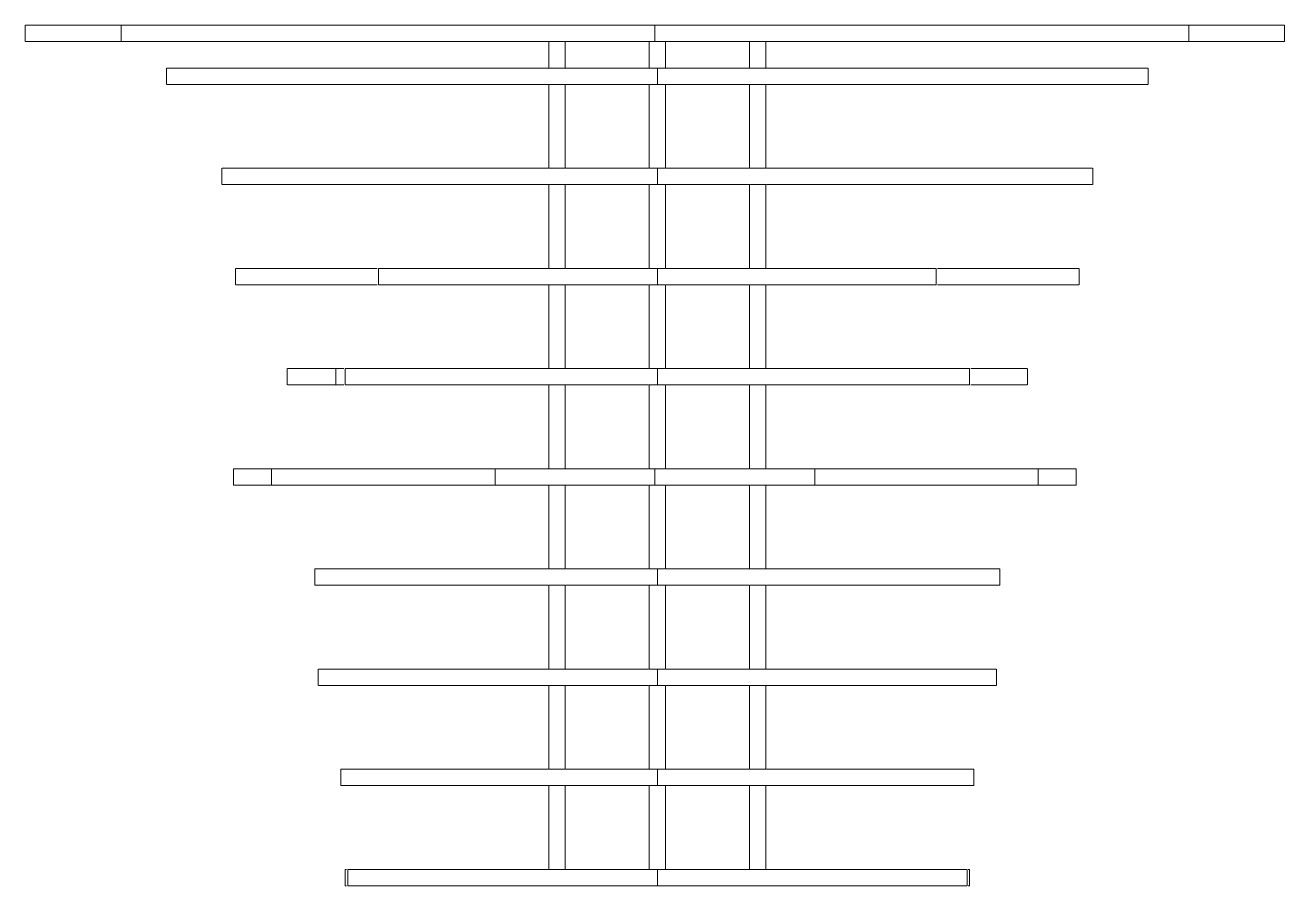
# Model space of a CAD drawing. Header units: millimetres. Extents: x -790 to 3917, y -2121 to 391.
# Drawn here: x -126.9 to 180.9, y -1872.7 to -1662.3 of the extents above; entities that cross this region are included whole.
import ezdxf

# ---------------------------------------------------------------- set-up
doc = ezdxf.new("R2010")
doc.units = ezdxf.units.MM

msp = doc.modelspace()

# ---------------------------------------------------------------- linework, layer by layer
at = {"color": 7, "linetype": 'Continuous', "lineweight": 15}
for p, q in [((-103.52, -1666.26), (-103.52, -1662.26)), ((26.96, -1666.26), (26.96, -1662.26)), ((157.44, -1666.26), (157.44, -1662.26)), ((25.56, -1672.73), (25.59, -1672.73)), ((27.56, -1672.73), (27.56, -1676.73)), ((29.53, -1672.73), (29.56, -1672.73)), ((1.06, -1697.23), (5.06, -1697.23)), ((25.56, -1697.23), (29.56, -1697.23)), ((27.56, -1697.23), (27.56, -1701.23)), ((50.06, -1697.23), (54.06, -1697.23)), ((5.06, -1701.23), (1.06, -1701.23)), ((25.66, -1701.23), (25.56, -1701.23)), ((29.56, -1701.23), (29.46, -1701.23)), ((54.06, -1701.23), (50.06, -1701.23)), ((1.06, -1721.73), (5.06, -1721.73)), ((25.56, -1721.73), (29.56, -1721.73)), ((27.56, -1721.73), (27.56, -1725.73)), ((50.06, -1721.73), (54.06, -1721.73)), ((5.06, -1725.73), (1.06, -1725.73)), ((29.56, -1725.73), (25.56, -1725.73)), ((54.06, -1725.73), (50.06, -1725.73)), ((1.06, -1746.23), (5.06, -1746.23)), ((25.56, -1746.23), (29.56, -1746.23)), ((27.56, -1746.23), (27.56, -1750.23)), ((50.06, -1746.23), (54.06, -1746.23)), ((5.06, -1750.23), (1.06, -1750.23)), ((29.56, -1750.23), (25.56, -1750.23)), ((54.06, -1750.23), (50.06, -1750.23)), ((-66.72, -1770.73), (-66.72, -1774.73)), ((-12.11, -1770.73), (-12.11, -1774.73)), ((1.06, -1770.73), (5.06, -1770.73)), ((25.56, -1770.73), (29.56, -1770.73)), ((26.96, -1770.73), (26.96, -1774.73)), ((50.06, -1770.73), (54.06, -1770.73)), ((66.02, -1770.73), (66.02, -1774.73)), ((120.63, -1770.73), (120.63, -1774.73)), ((2.87, -1774.73), (1.06, -1774.73)), ((29.56, -1774.73), (25.56, -1774.73)), ((54.06, -1774.73), (50.06, -1774.73)), ((1.06, -1795.23), (5.06, -1795.23)), ((25.56, -1795.23), (29.56, -1795.23)), ((27.56, -1795.23), (27.56, -1799.23)), ((50.06, -1795.23), (54.06, -1795.23)), ((5.06, -1799.23), (1.06, -1799.23)), ((54.06, -1799.23), (50.06, -1799.23)), ((1.06, -1819.73), (5.06, -1819.73)), ((25.56, -1819.73), (29.56, -1819.73)), ((27.56, -1819.73), (27.56, -1823.73)), ((50.06, -1819.73), (54.06, -1819.73)), ((29.56, -1823.73), (25.56, -1823.73)), ((1.06, -1844.23), (5.06, -1844.23)), ((25.56, -1844.23), (29.56, -1844.23)), ((27.56, -1844.23), (27.56, -1848.23)), ((50.06, -1844.23), (54.06, -1844.23)), ((5.06, -1848.23), (1.06, -1848.23)), ((54.06, -1848.23), (50.06, -1848.23)), ((27.56, -1868.73), (27.56, -1872.73)), ((50.06, -1868.73), (54.06, -1868.73))]:
    msp.add_line(p, q, dxfattribs=at)
for points, degree in [([(-126.94, -1662.26), (-126.94, -1666.26)], 1), ([(-103.52, -1662.26), (-14.75, -1662.26), (-18.66, -1662.26), (26.96, -1662.26)], 3), ([(26.96, -1662.26), (72.58, -1662.26), (68.66, -1662.26), (157.44, -1662.26)], 3), ([(180.86, -1666.26), (180.86, -1662.26)], 1), ([(-103.52, -1666.26), (-14.75, -1666.26), (-18.66, -1666.26), (26.96, -1666.26)], 3), ([(1.06, -1666.26), (1.06, -1672.73)], 1), ([(5.06, -1666.26), (5.06, -1672.73)], 1), ([(25.56, -1666.26), (25.56, -1672.73)], 1), ([(26.96, -1666.26), (72.58, -1666.26), (68.66, -1666.26), (157.44, -1666.26)], 3), ([(29.56, -1666.26), (29.56, -1672.73)], 1), ([(50.06, -1666.26), (50.06, -1672.73)], 1), ([(54.06, -1666.26), (54.06, -1672.73)], 1), ([(-92.4, -1672.73), (-92.4, -1676.73)], 1), ([(147.51, -1676.73), (147.51, -1672.73)], 1), ([(1.06, -1676.73), (1.06, -1683.77), (1.06, -1690.67), (1.06, -1697.23)], 3), ([(5.06, -1676.73), (5.06, -1683.77), (5.06, -1690.67), (5.06, -1697.23)], 3), ([(25.56, -1676.73), (25.56, -1683.38), (25.56, -1690.27), (25.56, -1697.23)], 3), ([(29.56, -1676.73), (29.56, -1683.38), (29.56, -1690.27), (29.56, -1697.23)], 3), ([(50.06, -1676.73), (50.06, -1683.77), (50.06, -1690.67), (50.06, -1697.23)], 3), ([(54.06, -1676.73), (54.06, -1683.77), (54.06, -1690.67), (54.06, -1697.23)], 3), ([(-78.9, -1697.23), (-78.9, -1701.23)], 1), ([(134.01, -1701.23), (134.01, -1697.23)], 1), ([(25.56, -1701.23), (25.56, -1708.08), (25.56, -1714.97), (25.56, -1721.73)], 3), ([(29.56, -1701.23), (29.56, -1708.08), (29.56, -1714.97), (29.56, -1721.73)], 3), ([(-75.57, -1721.73), (-75.57, -1725.73)], 1), ([(-40.6, -1721.73), (-40.6, -1725.73)], 1), ([(95.71, -1725.73), (95.71, -1721.73)], 1), ([(130.69, -1725.73), (130.69, -1721.73)], 1), ([(25.56, -1725.73), (25.56, -1732.8), (25.56, -1739.69), (25.56, -1746.23)], 3), ([(29.56, -1725.73), (29.56, -1732.8), (29.56, -1739.69), (29.56, -1746.23)], 3), ([(-62.88, -1746.23), (-62.88, -1750.23)], 1), ([(-51, -1746.23), (-51, -1750.23)], 1), ([(-48.75, -1746.23), (-48.75, -1750.23)], 1), ([(103.86, -1750.23), (103.86, -1746.23)], 1), ([(118, -1750.23), (118, -1746.23)], 1), ([(-76.01, -1770.73), (-76.01, -1774.73)], 1), ([(-66.72, -1770.73), (-19.46, -1770.73), (-67.1, -1770.73), (-12.11, -1770.73)], 3), ([(66.02, -1770.73), (121.01, -1770.73), (73.38, -1770.73), (120.63, -1770.73)], 3), ([(129.93, -1774.73), (129.93, -1770.73)], 1), ([(-66.72, -1774.73), (-19.46, -1774.73), (-67.1, -1774.73), (-12.11, -1774.73)], 3), ([(66.02, -1774.73), (121.01, -1774.73), (73.38, -1774.73), (120.63, -1774.73)], 3), ([(-56.18, -1795.23), (-56.18, -1799.23)], 1), ([(111.29, -1799.23), (111.29, -1795.23)], 1), ([(-55.31, -1819.73), (-55.31, -1823.73)], 1), ([(110.43, -1823.73), (110.43, -1819.73)], 1), ([(-49.8, -1844.23), (-49.8, -1848.23)], 1), ([(104.91, -1848.23), (104.91, -1844.23)], 1), ([(25.56, -1848.23), (25.56, -1854.46), (25.56, -1861.07), (25.56, -1868.73)], 3), ([(29.56, -1848.23), (29.56, -1854.46), (29.56, -1861.07), (29.56, -1868.73)], 3), ([(-48.71, -1868.73), (-48.71, -1872.73)], 1), ([(-48.12, -1868.73), (-48.12, -1872.73)], 1), ([(103.24, -1872.73), (103.24, -1868.73)], 1), ([(103.83, -1872.73), (103.83, -1868.73)], 1)]:
    msp.add_open_spline(points, degree=degree, dxfattribs=at)
for points, knots in [([(-126.83, -1662.26), (-126.84, -1662.26), (-126.87, -1662.26), (-125.91, -1662.26), (-124.25, -1662.26), (-121.98, -1662.26), (-119.34, -1662.26), (-116.48, -1662.26), (-113.77, -1662.26), (-111.35, -1662.26), (-109.24, -1662.26), (-107.35, -1662.26), (-105.74, -1662.26), (-104.5, -1662.26), (-103.68, -1662.26), (-103.58, -1662.26), (-103.52, -1662.26)], [0, 0, 0, 0, 0.035556, 0.097653, 0.161173, 0.227097, 0.296278, 0.369493, 0.447497, 0.512653, 0.581645, 0.654899, 0.732867, 0.81603, 0.904896, 1, 1, 1, 1]), ([(157.44, -1662.26), (157.48, -1662.26), (157.57, -1662.26), (158.25, -1662.26), (159.29, -1662.26), (160.65, -1662.26), (162.26, -1662.26), (164.08, -1662.26), (166.27, -1662.26), (168.83, -1662.26), (171.7, -1662.26), (174.43, -1662.26), (176.89, -1662.26), (178.94, -1662.26), (180.3, -1662.26), (180.96, -1662.26), (180.81, -1662.26), (180.79, -1662.26)], [0, 0, 0, 0, 0.086541, 0.167909, 0.244503, 0.316709, 0.384891, 0.449397, 0.510555, 0.589743, 0.663938, 0.73386, 0.800224, 0.865055, 0.927865, 0.989705, 1, 1, 1, 1]), ([(-126.83, -1666.26), (-126.84, -1666.26), (-126.87, -1666.26), (-125.91, -1666.26), (-124.25, -1666.26), (-121.98, -1666.26), (-119.34, -1666.26), (-116.48, -1666.26), (-113.77, -1666.26), (-111.35, -1666.26), (-109.24, -1666.26), (-107.35, -1666.26), (-105.74, -1666.26), (-104.5, -1666.26), (-103.68, -1666.26), (-103.58, -1666.26), (-103.52, -1666.26)], [0, 0, 0, 0, 0.035556, 0.097653, 0.161173, 0.227097, 0.296278, 0.369493, 0.447497, 0.512653, 0.581645, 0.654899, 0.732867, 0.81603, 0.904896, 1, 1, 1, 1]), ([(157.44, -1666.26), (157.48, -1666.26), (157.57, -1666.26), (158.25, -1666.26), (159.29, -1666.26), (160.65, -1666.26), (162.26, -1666.26), (164.08, -1666.26), (166.27, -1666.26), (168.83, -1666.26), (171.7, -1666.26), (174.43, -1666.26), (176.89, -1666.26), (178.94, -1666.26), (180.3, -1666.26), (180.96, -1666.26), (180.81, -1666.26), (180.79, -1666.26)], [0, 0, 0, 0, 0.086541, 0.167909, 0.244503, 0.316709, 0.384891, 0.449397, 0.510555, 0.589743, 0.663938, 0.73386, 0.800224, 0.865055, 0.927865, 0.989705, 1, 1, 1, 1]), ([(-92.28, -1672.73), (-92.3, -1672.73), (-92.38, -1672.73), (-91.48, -1672.73), (-89.74, -1672.73), (-87.27, -1672.73), (-84.27, -1672.73), (-79.96, -1672.73), (-74.19, -1672.73), (-67.14, -1672.73), (-60.11, -1672.73), (-53.77, -1672.73), (-47.96, -1672.73), (-42.49, -1672.73), (-36.8, -1672.73), (-30.72, -1672.73), (-24.07, -1672.73), (-16.82, -1672.73), (-9, -1672.73), (-0.67, -1672.73), (8.29, -1672.73), (17.74, -1672.73), (24.27, -1672.73), (27.56, -1672.73)], [0, 0, 0, 0, 0.0163416, 0.0509696, 0.0850817, 0.119635, 0.1547424, 0.1903434, 0.2545217, 0.3186783, 0.3823223, 0.4451217, 0.4968626, 0.5481246, 0.5990257, 0.6496949, 0.7002754, 0.751131, 0.7995784, 0.8485982, 0.8983783, 0.9489048, 1, 1, 1, 1]), ([(27.56, -1672.73), (31.04, -1672.73), (37.96, -1672.73), (47.94, -1672.73), (57.35, -1672.73), (66.05, -1672.73), (73.99, -1672.73), (81.57, -1672.73), (88.75, -1672.73), (95.63, -1672.73), (102.12, -1672.73), (108.22, -1672.73), (114.19, -1672.73), (120.1, -1672.73), (126.11, -1672.73), (132, -1672.73), (137.54, -1672.73), (141.82, -1672.73), (144.79, -1672.73), (146.58, -1672.73), (147.5, -1672.73), (147.42, -1672.73), (147.39, -1672.73)], [0, 0, 0, 0, 0.054173, 0.107695, 0.160359, 0.212207, 0.263445, 0.314179, 0.373798, 0.433655, 0.493944, 0.554874, 0.608105, 0.661959, 0.716285, 0.770797, 0.825126, 0.878551, 0.913834, 0.94865, 0.983353, 1, 1, 1, 1]), ([(-92.28, -1676.73), (-92.3, -1676.73), (-92.38, -1676.73), (-91.48, -1676.73), (-89.74, -1676.73), (-87.27, -1676.73), (-84.27, -1676.73), (-79.96, -1676.73), (-74.19, -1676.73), (-67.14, -1676.73), (-60.11, -1676.73), (-53.77, -1676.73), (-47.96, -1676.73), (-42.49, -1676.73), (-36.8, -1676.73), (-30.72, -1676.73), (-24.07, -1676.73), (-16.82, -1676.73), (-9, -1676.73), (-0.67, -1676.73), (8.29, -1676.73), (17.74, -1676.73), (24.27, -1676.73), (27.56, -1676.73)], [0, 0, 0, 0, 0.0163416, 0.0509696, 0.0850817, 0.119635, 0.1547424, 0.1903434, 0.2545217, 0.3186783, 0.3823223, 0.4451217, 0.4968626, 0.5481246, 0.5990257, 0.6496949, 0.7002754, 0.751131, 0.7995784, 0.8485982, 0.8983783, 0.9489048, 1, 1, 1, 1]), ([(27.56, -1676.73), (31.04, -1676.73), (37.96, -1676.73), (47.94, -1676.73), (57.35, -1676.73), (66.05, -1676.73), (73.99, -1676.73), (81.57, -1676.73), (88.75, -1676.73), (95.63, -1676.73), (102.12, -1676.73), (108.22, -1676.73), (114.19, -1676.73), (120.1, -1676.73), (126.11, -1676.73), (132, -1676.73), (137.54, -1676.73), (141.82, -1676.73), (144.79, -1676.73), (146.58, -1676.73), (147.5, -1676.73), (147.42, -1676.73), (147.39, -1676.73)], [0, 0, 0, 0, 0.054173, 0.107695, 0.160359, 0.212207, 0.263445, 0.314179, 0.373798, 0.433655, 0.493944, 0.554874, 0.608105, 0.661959, 0.716285, 0.770797, 0.825126, 0.878551, 0.913834, 0.94865, 0.983353, 1, 1, 1, 1]), ([(-78.8, -1697.23), (-78.81, -1697.23), (-78.83, -1697.23), (-77.92, -1697.23), (-76.15, -1697.23), (-73.34, -1697.23), (-69.41, -1697.23), (-64.53, -1697.23), (-59.41, -1697.23), (-54.28, -1697.23), (-49.03, -1697.23), (-44.23, -1697.23), (-39.92, -1697.23), (-36.05, -1697.23), (-31.76, -1697.23), (-26.78, -1697.23), (-21.13, -1697.23), (-15.02, -1697.23), (-9.11, -1697.23), (-3.78, -1697.23), (-0.62, -1697.23), (0.88, -1697.23)], [0, 0, 0, 0, 0.028575, 0.07244, 0.116669, 0.163361, 0.224583, 0.292826, 0.367847, 0.448053, 0.530098, 0.610517, 0.66035, 0.707726, 0.752618, 0.795622, 0.83847, 0.882856, 0.929774, 0.96665, 1, 1, 1, 1]), ([(5.23, -1697.23), (5.74, -1697.23), (8.01, -1697.23), (12, -1697.23), (17.19, -1697.23), (21.56, -1697.23), (24.39, -1697.23), (25.38, -1697.23)], [0, 0, 0, 0, 0.078083, 0.345042, 0.608525, 0.862717, 1, 1, 1, 1]), ([(29.73, -1697.23), (30.73, -1697.23), (33.56, -1697.23), (37.92, -1697.23), (43.12, -1697.23), (47.11, -1697.23), (49.37, -1697.23), (49.88, -1697.23)], [0, 0, 0, 0, 0.1372825, 0.391475, 0.6549579, 0.9219169, 1, 1, 1, 1]), ([(54.23, -1697.23), (55.73, -1697.23), (58.9, -1697.23), (64.22, -1697.23), (70.13, -1697.23), (76.25, -1697.23), (81.9, -1697.23), (86.88, -1697.23), (91.16, -1697.23), (95.03, -1697.23), (99.49, -1697.23), (104.52, -1697.23), (110.11, -1697.23), (115.55, -1697.23), (120.68, -1697.23), (125.08, -1697.23), (128.49, -1697.23), (131.14, -1697.23), (132.97, -1697.23), (133.93, -1697.23), (133.92, -1697.23), (133.91, -1697.23)], [0, 0, 0, 0, 0.03335, 0.070226, 0.117143, 0.161529, 0.204377, 0.247381, 0.292273, 0.339648, 0.389482, 0.475555, 0.563215, 0.648225, 0.726723, 0.782901, 0.83411, 0.880982, 0.925289, 0.970022, 1, 1, 1, 1]), ([(-78.8, -1701.23), (-78.81, -1701.23), (-78.83, -1701.23), (-77.92, -1701.23), (-76.15, -1701.23), (-73.34, -1701.23), (-69.41, -1701.23), (-64.53, -1701.23), (-59.41, -1701.23), (-54.28, -1701.23), (-49.03, -1701.23), (-44.23, -1701.23), (-39.92, -1701.23), (-36.05, -1701.23), (-31.76, -1701.23), (-26.78, -1701.23), (-21.13, -1701.23), (-15.02, -1701.23), (-9.11, -1701.23), (-3.57, -1701.23), (1.56, -1701.23), (6.77, -1701.23), (12, -1701.23), (17.19, -1701.23), (22.25, -1701.23), (25.83, -1701.23), (27.56, -1701.23)], [0, 0, 0, 0, 0.023959, 0.06074, 0.097825, 0.136975, 0.188309, 0.24553, 0.308433, 0.375685, 0.444479, 0.511908, 0.553693, 0.593417, 0.631058, 0.667116, 0.703044, 0.74026, 0.7796, 0.81052, 0.842494, 0.875032, 0.90764, 0.939824, 0.970872, 1, 1, 1, 1]), ([(1.06, -1701.23), (1.06, -1706.04), (1.06, -1713.16), (1.06, -1719.5), (1.06, -1721.73)], [0.07671218, 0.07671218, 0.07671218, 0.07671218, 0.10533173, 0.12115895, 0.12115895, 0.12115895, 0.12115895]), ([(5.06, -1701.23), (5.06, -1706.04), (5.06, -1713.16), (5.06, -1719.5), (5.06, -1721.73)], [0.07671218, 0.07671218, 0.07671218, 0.07671218, 0.10533173, 0.12115895, 0.12115895, 0.12115895, 0.12115895]), ([(27.56, -1701.23), (29.29, -1701.23), (32.86, -1701.23), (37.93, -1701.23), (43.11, -1701.23), (47.11, -1701.23), (49.37, -1701.23), (49.88, -1701.23)], [0, 0, 0, 0, 0.216556, 0.447391, 0.686663, 0.929092, 1, 1, 1, 1]), ([(50.06, -1701.23), (50.06, -1706.04), (50.06, -1713.16), (50.06, -1719.5), (50.06, -1721.73)], [0.07671218, 0.07671218, 0.07671218, 0.07671218, 0.10533173, 0.12115895, 0.12115895, 0.12115895, 0.12115895]), ([(54.06, -1701.23), (54.06, -1706.04), (54.06, -1713.16), (54.06, -1719.5), (54.06, -1721.73)], [0.07671218, 0.07671218, 0.07671218, 0.07671218, 0.10533173, 0.12115895, 0.12115895, 0.12115895, 0.12115895]), ([(54.23, -1701.23), (55.73, -1701.23), (58.9, -1701.23), (64.22, -1701.23), (70.13, -1701.23), (76.25, -1701.23), (81.9, -1701.23), (86.88, -1701.23), (91.16, -1701.23), (95.03, -1701.23), (99.49, -1701.23), (104.52, -1701.23), (110.11, -1701.23), (115.55, -1701.23), (120.68, -1701.23), (125.08, -1701.23), (128.49, -1701.23), (131.14, -1701.23), (132.97, -1701.23), (133.93, -1701.23), (133.92, -1701.23), (133.91, -1701.23)], [0, 0, 0, 0, 0.03335, 0.070226, 0.117143, 0.161529, 0.204377, 0.247381, 0.292273, 0.339648, 0.389482, 0.475555, 0.563215, 0.648225, 0.726723, 0.782901, 0.83411, 0.880982, 0.925289, 0.970022, 1, 1, 1, 1]), ([(-75.48, -1721.73), (-75.48, -1721.73), (-75.48, -1721.73), (-74.57, -1721.73), (-72.69, -1721.73), (-70.18, -1721.73), (-67.95, -1721.73), (-66.74, -1721.73), (-65.79, -1721.73), (-64.54, -1721.73), (-62.76, -1721.73), (-60.72, -1721.73), (-57.91, -1721.73), (-54.2, -1721.73), (-49.71, -1721.73), (-45.2, -1721.73), (-42.23, -1721.73), (-40.95, -1721.73)], [0, 0, 0, 0, 0.070756, 0.150903, 0.230924, 0.311904, 0.393994, 0.477692, 0.561941, 0.644624, 0.691901, 0.739077, 0.787481, 0.839193, 0.895571, 0.954972, 1, 1, 1, 1]), ([(-40.59, -1721.73), (-40.59, -1721.73), (-40.68, -1721.73), (-40.25, -1721.73), (-38.81, -1721.73), (-36.67, -1721.73), (-34.36, -1721.73), (-31.7, -1721.73), (-28.6, -1721.73), (-25.12, -1721.73), (-21.15, -1721.73), (-16.72, -1721.73), (-11.83, -1721.73), (-7, -1721.73), (-2.69, -1721.73), (-0.25, -1721.73), (0.88, -1721.73)], [0, 0, 0, 0, 0.0019234, 0.0398543, 0.0926789, 0.1544708, 0.2070078, 0.2599275, 0.3370868, 0.4120146, 0.4857855, 0.5944482, 0.6998178, 0.8027605, 0.9087301, 1, 1, 1, 1]), ([(5.23, -1721.73), (5.77, -1721.73), (7.88, -1721.73), (11.19, -1721.73), (15.04, -1721.73), (18.47, -1721.73), (21.53, -1721.73), (23.76, -1721.73), (25.14, -1721.73), (25.38, -1721.73)], [0, 0, 0, 0, 0.07535, 0.299302, 0.519727, 0.684042, 0.835554, 0.970574, 1, 1, 1, 1]), ([(29.73, -1721.73), (30, -1721.73), (31.41, -1721.73), (33.7, -1721.73), (36.82, -1721.73), (40, -1721.73), (43.67, -1721.73), (46.88, -1721.73), (49.21, -1721.73), (49.88, -1721.73)], [0, 0, 0, 0, 0.03163, 0.169656, 0.324672, 0.492722, 0.668967, 0.903735, 1, 1, 1, 1]), ([(54.23, -1721.73), (55.36, -1721.73), (57.8, -1721.73), (62.11, -1721.73), (66.94, -1721.73), (71.84, -1721.73), (76.26, -1721.73), (80.23, -1721.73), (83.71, -1721.73), (87.04, -1721.73), (90.08, -1721.73), (92.5, -1721.73), (94.33, -1721.73), (95.41, -1721.73), (95.8, -1721.73), (95.71, -1721.73), (95.7, -1721.73)], [0, 0, 0, 0, 0.091472, 0.197403, 0.300308, 0.405639, 0.514262, 0.588006, 0.662907, 0.740038, 0.807406, 0.872832, 0.919353, 0.96016, 0.998077, 1, 1, 1, 1]), ([(96.06, -1721.73), (97.35, -1721.73), (100.32, -1721.73), (104.82, -1721.73), (109.31, -1721.73), (113.03, -1721.73), (115.83, -1721.73), (117.87, -1721.73), (119.66, -1721.73), (120.91, -1721.73), (121.86, -1721.73), (123.06, -1721.73), (125.3, -1721.73), (127.8, -1721.73), (129.68, -1721.73), (130.6, -1721.73), (130.58, -1721.73), (130.58, -1721.73)], [0, 0, 0, 0, 0.045026, 0.104426, 0.160802, 0.212512, 0.260914, 0.308089, 0.355364, 0.438045, 0.522291, 0.605986, 0.688074, 0.769051, 0.849069, 0.929214, 1, 1, 1, 1]), ([(-75.48, -1725.73), (-75.48, -1725.73), (-75.48, -1725.73), (-74.57, -1725.73), (-72.69, -1725.73), (-70.18, -1725.73), (-67.95, -1725.73), (-66.74, -1725.73), (-65.79, -1725.73), (-64.54, -1725.73), (-62.76, -1725.73), (-60.72, -1725.73), (-57.91, -1725.73), (-54.2, -1725.73), (-49.71, -1725.73), (-45.2, -1725.73), (-42.23, -1725.73), (-40.95, -1725.73)], [0, 0, 0, 0, 0.070756, 0.150903, 0.230924, 0.311904, 0.393994, 0.477692, 0.561941, 0.644624, 0.691901, 0.739077, 0.787481, 0.839193, 0.895571, 0.954972, 1, 1, 1, 1]), ([(-40.59, -1725.73), (-40.59, -1725.73), (-40.68, -1725.73), (-40.25, -1725.73), (-38.81, -1725.73), (-36.67, -1725.73), (-34.36, -1725.73), (-31.7, -1725.73), (-28.6, -1725.73), (-25.12, -1725.73), (-21.15, -1725.73), (-16.72, -1725.73), (-11.83, -1725.73), (-6.99, -1725.73), (-2.23, -1725.73), (2.39, -1725.73), (6.91, -1725.73), (11.2, -1725.73), (15.04, -1725.73), (18.47, -1725.73), (21.53, -1725.73), (23.76, -1725.73), (25.14, -1725.73), (25.38, -1725.73)], [0, 0, 0, 0, 0.001108, 0.022963, 0.053398, 0.089, 0.11927, 0.149761, 0.194217, 0.237387, 0.279892, 0.342499, 0.403209, 0.462521, 0.523576, 0.596443, 0.673565, 0.752628, 0.830446, 0.888455, 0.941945, 0.989612, 1, 1, 1, 1]), ([(1.06, -1725.73), (1.06, -1728.74), (1.06, -1735.05), (1.06, -1742.2), (1.06, -1746.23)], [0.13066989, 0.13066989, 0.13066989, 0.13066989, 0.15220673, 0.17533896, 0.17533896, 0.17533896, 0.17533896]), ([(5.06, -1725.73), (5.06, -1728.74), (5.06, -1735.05), (5.06, -1742.2), (5.06, -1746.23)], [0.13066989, 0.13066989, 0.13066989, 0.13066989, 0.15220673, 0.17533896, 0.17533896, 0.17533896, 0.17533896]), ([(29.73, -1725.73), (30, -1725.73), (31.41, -1725.73), (33.7, -1725.73), (36.82, -1725.73), (40, -1725.73), (43.67, -1725.73), (46.88, -1725.73), (49.21, -1725.73), (49.88, -1725.73)], [0, 0, 0, 0, 0.03163, 0.169656, 0.324672, 0.492722, 0.668967, 0.903735, 1, 1, 1, 1]), ([(50.06, -1725.73), (50.06, -1728.74), (50.06, -1735.05), (50.06, -1742.2), (50.06, -1746.23)], [0.13066989, 0.13066989, 0.13066989, 0.13066989, 0.15220673, 0.17533896, 0.17533896, 0.17533896, 0.17533896]), ([(54.06, -1725.73), (54.06, -1728.74), (54.06, -1735.05), (54.06, -1742.2), (54.06, -1746.23)], [0.13066989, 0.13066989, 0.13066989, 0.13066989, 0.15220673, 0.17533896, 0.17533896, 0.17533896, 0.17533896]), ([(54.23, -1725.73), (55.36, -1725.73), (57.8, -1725.73), (62.11, -1725.73), (66.94, -1725.73), (71.84, -1725.73), (76.26, -1725.73), (80.23, -1725.73), (83.71, -1725.73), (87.04, -1725.73), (90.08, -1725.73), (92.5, -1725.73), (94.33, -1725.73), (95.41, -1725.73), (95.8, -1725.73), (95.71, -1725.73), (95.7, -1725.73)], [0, 0, 0, 0, 0.091472, 0.197403, 0.300308, 0.405639, 0.514262, 0.588006, 0.662907, 0.740038, 0.807406, 0.872832, 0.919353, 0.96016, 0.998077, 1, 1, 1, 1]), ([(96.06, -1725.73), (97.35, -1725.73), (100.32, -1725.73), (104.82, -1725.73), (109.31, -1725.73), (113.03, -1725.73), (115.83, -1725.73), (117.87, -1725.73), (119.66, -1725.73), (120.91, -1725.73), (121.86, -1725.73), (123.06, -1725.73), (125.3, -1725.73), (127.8, -1725.73), (129.68, -1725.73), (130.6, -1725.73), (130.58, -1725.73), (130.58, -1725.73)], [0, 0, 0, 0, 0.045026, 0.104426, 0.160802, 0.212512, 0.260914, 0.308089, 0.355364, 0.438045, 0.522291, 0.605986, 0.688074, 0.769051, 0.849069, 0.929214, 1, 1, 1, 1]), ([(-62.81, -1746.23), (-62.83, -1746.23), (-62.97, -1746.23), (-62.23, -1746.23), (-60.71, -1746.23), (-58.63, -1746.23), (-56.4, -1746.23), (-54.31, -1746.23), (-52.54, -1746.23), (-51.32, -1746.23), (-50.82, -1746.23), (-50.88, -1746.23), (-50.89, -1746.23)], [0, 0, 0, 0, 0.0230188, 0.1418099, 0.2617941, 0.3830755, 0.5045871, 0.6250363, 0.744063, 0.8612963, 0.9784212, 1, 1, 1, 1]), ([(-50.92, -1746.23), (-50.91, -1746.23), (-50.9, -1746.23), (-50.21, -1746.23), (-49.22, -1746.23), (-49.1, -1746.23)], [0, 0, 0, 0, 0.362767, 0.924169, 1, 1, 1, 1]), ([(-48.74, -1746.23), (-48.74, -1746.23), (-48.89, -1746.23), (-48.33, -1746.23), (-46.89, -1746.23), (-44.37, -1746.23), (-41.24, -1746.23), (-37.72, -1746.23), (-34.06, -1746.23), (-30.45, -1746.23), (-27.06, -1746.23), (-23.86, -1746.23), (-20.79, -1746.23), (-17.79, -1746.23), (-14.82, -1746.23), (-11.81, -1746.23), (-8.56, -1746.23), (-5.14, -1746.23), (-1.68, -1746.23), (1.78, -1746.23), (5.89, -1746.23), (10.51, -1746.23), (15.28, -1746.23), (19.69, -1746.23), (22.86, -1746.23), (24.82, -1746.23), (25.38, -1746.23)], [0, 0, 0, 0, 0.000911, 0.037254, 0.075457, 0.117002, 0.161027, 0.205331, 0.247584, 0.286745, 0.324642, 0.362479, 0.400307, 0.43754, 0.47347, 0.507813, 0.541392, 0.580883, 0.624349, 0.671612, 0.721373, 0.800989, 0.877619, 0.930946, 0.980097, 1, 1, 1, 1]), ([(29.73, -1746.23), (30.3, -1746.23), (32.25, -1746.23), (35.43, -1746.23), (39.54, -1746.23), (43.79, -1746.23), (48.26, -1746.23), (52.48, -1746.23), (56.45, -1746.23), (60.07, -1746.23), (63.61, -1746.23), (66.93, -1746.23), (69.94, -1746.23), (72.91, -1746.23), (75.9, -1746.23), (78.97, -1746.23), (82.17, -1746.23), (85.57, -1746.23), (89.18, -1746.23), (92.84, -1746.23), (96.36, -1746.23), (99.48, -1746.23), (102, -1746.23), (103.44, -1746.23), (104.01, -1746.23), (103.86, -1746.23), (103.85, -1746.23)], [0, 0, 0, 0, 0.019904, 0.069056, 0.122383, 0.187083, 0.254516, 0.321401, 0.371304, 0.417143, 0.458597, 0.492177, 0.526521, 0.562452, 0.599686, 0.637515, 0.675352, 0.713249, 0.752412, 0.794665, 0.83897, 0.882995, 0.924542, 0.962745, 0.999089, 1, 1, 1, 1]), ([(104.21, -1746.23), (104.23, -1746.23), (105.01, -1746.23), (105.78, -1746.23), (106.23, -1746.23), (105.97, -1746.23), (105.95, -1746.23), (106.58, -1746.23), (107.85, -1746.23), (109.9, -1746.23), (112.62, -1746.23), (115.36, -1746.23), (117.24, -1746.23), (118.07, -1746.23), (117.94, -1746.23), (117.92, -1746.23)], [0, 0, 0, 0, 0.001553, 0.079559, 0.155759, 0.23106, 0.305396, 0.37913, 0.453035, 0.562326, 0.673203, 0.784607, 0.894785, 0.980375, 1, 1, 1, 1]), ([(-62.81, -1750.23), (-62.83, -1750.23), (-62.97, -1750.23), (-62.23, -1750.23), (-60.71, -1750.23), (-58.63, -1750.23), (-56.4, -1750.23), (-54.31, -1750.23), (-52.54, -1750.23), (-51.32, -1750.23), (-50.82, -1750.23), (-50.88, -1750.23), (-50.89, -1750.23)], [0, 0, 0, 0, 0.0230188, 0.1418099, 0.2617941, 0.3830755, 0.5045871, 0.6250363, 0.744063, 0.8612963, 0.9784212, 1, 1, 1, 1]), ([(-50.92, -1750.23), (-50.91, -1750.23), (-50.9, -1750.23), (-50.21, -1750.23), (-49.22, -1750.23), (-49.1, -1750.23)], [0, 0, 0, 0, 0.362767, 0.924169, 1, 1, 1, 1]), ([(-48.74, -1750.23), (-48.74, -1750.23), (-48.89, -1750.23), (-48.33, -1750.23), (-46.89, -1750.23), (-44.37, -1750.23), (-41.24, -1750.23), (-37.72, -1750.23), (-34.06, -1750.23), (-30.45, -1750.23), (-27.06, -1750.23), (-23.86, -1750.23), (-20.79, -1750.23), (-17.79, -1750.23), (-14.82, -1750.23), (-11.81, -1750.23), (-8.56, -1750.23), (-5.14, -1750.23), (-1.68, -1750.23), (1.78, -1750.23), (5.89, -1750.23), (10.51, -1750.23), (15.28, -1750.23), (19.69, -1750.23), (22.86, -1750.23), (24.82, -1750.23), (25.38, -1750.23)], [0, 0, 0, 0, 0.000911, 0.037254, 0.075457, 0.117002, 0.161027, 0.205331, 0.247584, 0.286745, 0.324642, 0.362479, 0.400307, 0.43754, 0.47347, 0.507813, 0.541392, 0.580883, 0.624349, 0.671612, 0.721373, 0.800989, 0.877619, 0.930946, 0.980097, 1, 1, 1, 1]), ([(1.06, -1750.23), (1.06, -1750.35), (1.06, -1756.8), (1.06, -1764.08), (1.06, -1770.73)], [0.18280188, 0.18280188, 0.18280188, 0.18280188, 0.18345673, 0.21791452, 0.21791452, 0.21791452, 0.21791452]), ([(5.06, -1750.23), (5.06, -1750.35), (5.06, -1756.8), (5.06, -1764.08), (5.06, -1770.73)], [0.18280188, 0.18280188, 0.18280188, 0.18280188, 0.18345673, 0.21791452, 0.21791452, 0.21791452, 0.21791452]), ([(25.56, -1750.23), (25.56, -1754.11), (25.56, -1761.3), (25.56, -1767.78), (25.56, -1770.73)], [0.13511204, 0.13511204, 0.13511204, 0.13511204, 0.15515712, 0.17364362, 0.17364362, 0.17364362, 0.17364362]), ([(29.56, -1750.23), (29.56, -1754.11), (29.56, -1761.3), (29.56, -1767.78), (29.56, -1770.73)], [0.13511204, 0.13511204, 0.13511204, 0.13511204, 0.15515712, 0.17364362, 0.17364362, 0.17364362, 0.17364362]), ([(29.73, -1750.23), (30.3, -1750.23), (32.25, -1750.23), (35.43, -1750.23), (39.54, -1750.23), (43.79, -1750.23), (48.26, -1750.23), (52.48, -1750.23), (56.45, -1750.23), (60.07, -1750.23), (63.61, -1750.23), (66.93, -1750.23), (69.94, -1750.23), (72.91, -1750.23), (75.9, -1750.23), (78.97, -1750.23), (82.17, -1750.23), (85.57, -1750.23), (89.18, -1750.23), (92.84, -1750.23), (96.36, -1750.23), (99.48, -1750.23), (102, -1750.23), (103.44, -1750.23), (104.01, -1750.23), (103.86, -1750.23), (103.85, -1750.23)], [0, 0, 0, 0, 0.019904, 0.069056, 0.122383, 0.187083, 0.254516, 0.321401, 0.371304, 0.417143, 0.458597, 0.492177, 0.526521, 0.562452, 0.599686, 0.637515, 0.675352, 0.713249, 0.752412, 0.794665, 0.83897, 0.882995, 0.924542, 0.962745, 0.999089, 1, 1, 1, 1]), ([(50.06, -1750.23), (50.06, -1750.35), (50.06, -1756.8), (50.06, -1764.08), (50.06, -1770.73)], [0.18280188, 0.18280188, 0.18280188, 0.18280188, 0.18345673, 0.21791452, 0.21791452, 0.21791452, 0.21791452]), ([(54.06, -1750.23), (54.06, -1750.35), (54.06, -1756.8), (54.06, -1764.08), (54.06, -1770.73)], [0.18280188, 0.18280188, 0.18280188, 0.18280188, 0.18345673, 0.21791452, 0.21791452, 0.21791452, 0.21791452]), ([(104.21, -1750.23), (104.23, -1750.23), (105.01, -1750.23), (105.78, -1750.23), (106.23, -1750.23), (105.97, -1750.23), (105.95, -1750.23), (106.58, -1750.23), (107.85, -1750.23), (109.9, -1750.23), (112.62, -1750.23), (115.36, -1750.23), (117.24, -1750.23), (118.07, -1750.23), (117.94, -1750.23), (117.92, -1750.23)], [0, 0, 0, 0, 0.001553, 0.079559, 0.155759, 0.23106, 0.305396, 0.37913, 0.453035, 0.562326, 0.673203, 0.784607, 0.894785, 0.980375, 1, 1, 1, 1]), ([(-75.98, -1770.73), (-75.99, -1770.73), (-76.03, -1770.73), (-75.74, -1770.73), (-74.93, -1770.73), (-73.46, -1770.73), (-71.87, -1770.73), (-70.38, -1770.73), (-69.08, -1770.73), (-67.94, -1770.73), (-67.09, -1770.73), (-66.83, -1770.73), (-66.72, -1770.73)], [0, 0, 0, 0, 0.028997, 0.115858, 0.241605, 0.360973, 0.480385, 0.575285, 0.675959, 0.785095, 0.905701, 1, 1, 1, 1]), ([(-12.11, -1770.73), (-10.26, -1770.73), (-6.52, -1770.73), (-1.26, -1770.73), (3.9, -1770.73), (8.71, -1770.73), (13.29, -1770.73), (17.64, -1770.73), (21.7, -1770.73), (24.32, -1770.73), (25.38, -1770.73)], [0, 0, 0, 0, 0.1405105, 0.2838998, 0.4303478, 0.5778519, 0.693072, 0.8072964, 0.9215455, 1, 1, 1, 1]), ([(29.73, -1770.73), (30.43, -1770.73), (32.7, -1770.73), (36.44, -1770.73), (40.86, -1770.73), (45.12, -1770.73), (48.09, -1770.73), (49.68, -1770.73), (49.88, -1770.73)], [0, 0, 0, 0, 0.095192, 0.312232, 0.529349, 0.748409, 0.968676, 1, 1, 1, 1]), ([(54.23, -1770.73), (54.4, -1770.73), (56.35, -1770.73), (60.17, -1770.73), (64.09, -1770.73), (66.02, -1770.73)], [0, 0, 0, 0, 0.046286, 0.528323, 1, 1, 1, 1]), ([(120.63, -1770.73), (120.75, -1770.73), (121.01, -1770.73), (121.84, -1770.73), (123.08, -1770.73), (124.67, -1770.73), (126.46, -1770.73), (127.92, -1770.73), (128.94, -1770.73), (129.57, -1770.73), (129.91, -1770.73), (129.89, -1770.73), (129.88, -1770.73)], [0, 0, 0, 0, 0.093498, 0.213899, 0.322858, 0.453178, 0.574908, 0.693534, 0.77413, 0.857983, 0.947406, 1, 1, 1, 1]), ([(-75.98, -1774.73), (-75.99, -1774.73), (-76.03, -1774.73), (-75.74, -1774.73), (-74.93, -1774.73), (-73.46, -1774.73), (-71.87, -1774.73), (-70.38, -1774.73), (-69.08, -1774.73), (-67.94, -1774.73), (-67.09, -1774.73), (-66.83, -1774.73), (-66.72, -1774.73)], [0, 0, 0, 0, 0.028997, 0.115858, 0.241605, 0.360973, 0.480385, 0.575285, 0.675959, 0.785095, 0.905701, 1, 1, 1, 1]), ([(-12.11, -1774.73), (-10.26, -1774.73), (-6.52, -1774.73), (-1.26, -1774.73), (3.9, -1774.73), (8.71, -1774.73), (13.29, -1774.73), (17.64, -1774.73), (21.7, -1774.73), (24.32, -1774.73), (25.38, -1774.73)], [0, 0, 0, 0, 0.1405105, 0.2838998, 0.4303478, 0.5778519, 0.693072, 0.8072964, 0.9215455, 1, 1, 1, 1]), ([(1.06, -1774.73), (1.06, -1775.73), (1.06, -1782.4), (1.06, -1789.75), (1.06, -1794.15), (1.06, -1795.23)], [0.22494946, 0.22494946, 0.22494946, 0.22494946, 0.23033173, 0.26158173, 0.27305015, 0.27305015, 0.27305015, 0.27305015]), ([(5.06, -1774.73), (5.06, -1775.73), (5.06, -1782.4), (5.06, -1789.75), (5.06, -1794.15), (5.06, -1795.23)], [0.22494946, 0.22494946, 0.22494946, 0.22494946, 0.23033173, 0.26158173, 0.27305015, 0.27305015, 0.27305015, 0.27305015]), ([(25.56, -1774.73), (25.56, -1780.54), (25.56, -1787.67), (25.56, -1793.63), (25.56, -1795.23)], [0.18220758, 0.18220758, 0.18220758, 0.18220758, 0.2205278, 0.23524429, 0.23524429, 0.23524429, 0.23524429]), ([(29.56, -1774.73), (29.56, -1780.54), (29.56, -1787.67), (29.56, -1793.63), (29.56, -1795.23)], [0.18220758, 0.18220758, 0.18220758, 0.18220758, 0.2205278, 0.23524429, 0.23524429, 0.23524429, 0.23524429]), ([(29.73, -1774.73), (30.43, -1774.73), (32.7, -1774.73), (36.44, -1774.73), (40.86, -1774.73), (45.12, -1774.73), (49.71, -1774.73), (54.68, -1774.73), (60.17, -1774.73), (64.08, -1774.73), (66.02, -1774.73)], [0, 0, 0, 0, 0.05256, 0.1724, 0.292282, 0.413237, 0.534859, 0.693216, 0.848275, 1, 1, 1, 1]), ([(50.06, -1774.73), (50.06, -1775.73), (50.06, -1782.4), (50.06, -1789.75), (50.06, -1794.15), (50.06, -1795.23)], [0.22494946, 0.22494946, 0.22494946, 0.22494946, 0.23033173, 0.26158173, 0.27305015, 0.27305015, 0.27305015, 0.27305015]), ([(54.06, -1774.73), (54.06, -1775.73), (54.06, -1782.4), (54.06, -1789.75), (54.06, -1794.15), (54.06, -1795.23)], [0.22494946, 0.22494946, 0.22494946, 0.22494946, 0.23033173, 0.26158173, 0.27305015, 0.27305015, 0.27305015, 0.27305015]), ([(120.63, -1774.73), (120.75, -1774.73), (121.01, -1774.73), (121.84, -1774.73), (123.08, -1774.73), (124.67, -1774.73), (126.46, -1774.73), (127.92, -1774.73), (128.94, -1774.73), (129.57, -1774.73), (129.91, -1774.73), (129.89, -1774.73), (129.88, -1774.73)], [0, 0, 0, 0, 0.093498, 0.213899, 0.322858, 0.453178, 0.574908, 0.693534, 0.77413, 0.857983, 0.947406, 1, 1, 1, 1]), ([(-56.16, -1795.23), (-56.17, -1795.23), (-56.3, -1795.23), (-55.88, -1795.23), (-55.46, -1795.23), (-55.24, -1795.23), (-55.13, -1795.23), (-54.95, -1795.23), (-54.32, -1795.23), (-52.88, -1795.23), (-50.61, -1795.23), (-47.33, -1795.23), (-43.18, -1795.23), (-38.35, -1795.23), (-33.33, -1795.23), (-28.15, -1795.23), (-23.08, -1795.23), (-18.38, -1795.23), (-14.33, -1795.23), (-11.08, -1795.23), (-8.84, -1795.23), (-7.35, -1795.23), (-6.34, -1795.23), (-5.58, -1795.23), (-4.83, -1795.23), (-3.88, -1795.23), (-2.4, -1795.23), (-0.88, -1795.23), (0.54, -1795.23), (0.88, -1795.23)], [0, 0, 0, 0, 0.0025618, 0.0563716, 0.1108254, 0.1643548, 0.217872, 0.2712344, 0.3240893, 0.3652065, 0.4062266, 0.4472162, 0.4883953, 0.5238764, 0.5599274, 0.5961067, 0.6317635, 0.6664852, 0.700345, 0.7319779, 0.7642617, 0.7977755, 0.8323134, 0.8672623, 0.9000221, 0.9317843, 0.9620865, 0.9909147, 1, 1, 1, 1]), ([(5.23, -1795.23), (5.79, -1795.23), (7.54, -1795.23), (11.22, -1795.23), (16.12, -1795.23), (20.93, -1795.23), (24.1, -1795.23), (25.38, -1795.23)], [0, 0, 0, 0, 0.10259, 0.325106, 0.56422, 0.823374, 1, 1, 1, 1]), ([(29.73, -1795.23), (31.02, -1795.23), (34.19, -1795.23), (38.98, -1795.23), (43.92, -1795.23), (48.38, -1795.23), (52.28, -1795.23), (55.42, -1795.23), (57.56, -1795.23), (58.98, -1795.23), (59.95, -1795.23), (60.71, -1795.23), (61.5, -1795.23), (62.61, -1795.23), (64.27, -1795.23), (66.86, -1795.23), (70.48, -1795.23), (75.06, -1795.23), (80.52, -1795.23), (86.6, -1795.23), (92.61, -1795.23), (97.8, -1795.23), (101.81, -1795.23), (104.79, -1795.23), (107.04, -1795.23), (108.57, -1795.23), (109.49, -1795.23), (110.17, -1795.23), (110.28, -1795.23), (110.48, -1795.23), (110.96, -1795.23), (111.32, -1795.23), (111.25, -1795.23), (111.23, -1795.23)], [0, 0, 0, 0, 0.018273, 0.045084, 0.0698218, 0.0928423, 0.1176794, 0.1420198, 0.1669816, 0.1932198, 0.2207221, 0.2490882, 0.2811789, 0.3128274, 0.3434305, 0.3728766, 0.4019273, 0.4314311, 0.4672327, 0.503987, 0.5408604, 0.57712, 0.6074028, 0.6375326, 0.6676628, 0.6978201, 0.7280971, 0.7586237, 0.8312521, 0.9040894, 0.9453674, 0.9862568, 1, 1, 1, 1]), ([(-56.16, -1799.23), (-56.17, -1799.23), (-56.3, -1799.23), (-55.88, -1799.23), (-55.46, -1799.23), (-55.24, -1799.23), (-55.13, -1799.23), (-54.95, -1799.23), (-54.32, -1799.23), (-52.88, -1799.23), (-50.61, -1799.23), (-47.33, -1799.23), (-43.18, -1799.23), (-38.35, -1799.23), (-33.33, -1799.23), (-28.15, -1799.23), (-23.08, -1799.23), (-18.38, -1799.23), (-14.33, -1799.23), (-11.08, -1799.23), (-8.84, -1799.23), (-7.35, -1799.23), (-6.34, -1799.23), (-5.58, -1799.23), (-4.83, -1799.23), (-3.88, -1799.23), (-2.4, -1799.23), (-0.88, -1799.23), (0.54, -1799.23), (0.88, -1799.23)], [0, 0, 0, 0, 0.0025618, 0.0563716, 0.1108254, 0.1643548, 0.217872, 0.2712344, 0.3240893, 0.3652065, 0.4062266, 0.4472162, 0.4883953, 0.5238764, 0.5599274, 0.5961067, 0.6317635, 0.6664852, 0.700345, 0.7319779, 0.7642617, 0.7977755, 0.8323134, 0.8672623, 0.9000221, 0.9317843, 0.9620865, 0.9909147, 1, 1, 1, 1]), ([(1.06, -1799.23), (1.06, -1799.51), (1.06, -1800.96), (1.06, -1804.54), (1.06, -1808.43), (1.06, -1809.67), (1.06, -1816.09), (1.06, -1819.73)], [0.289037, 0.289037, 0.289037, 0.289037, 0.2928317, 0.3084567, 0.3397067, 0.3709567, 0.395802, 0.395802, 0.395802, 0.395802]), ([(5.06, -1799.23), (5.06, -1799.51), (5.06, -1800.96), (5.06, -1804.54), (5.06, -1808.43), (5.06, -1809.67), (5.06, -1816.09), (5.06, -1819.73)], [0.289037, 0.289037, 0.289037, 0.289037, 0.2928317, 0.3084567, 0.3397067, 0.3709567, 0.395802, 0.395802, 0.395802, 0.395802]), ([(5.23, -1799.23), (5.79, -1799.23), (7.54, -1799.23), (11.22, -1799.23), (16.12, -1799.23), (21.65, -1799.23), (25.54, -1799.23), (27.56, -1799.23)], [0, 0, 0, 0, 0.093267, 0.29556, 0.512943, 0.748545, 1, 1, 1, 1]), ([(25.56, -1799.23), (25.56, -1799.85), (25.56, -1806.09), (25.56, -1812.12), (25.56, -1819.73)], [0.24784865, 0.24784865, 0.24784865, 0.24784865, 0.25389142, 0.30847569, 0.30847569, 0.30847569, 0.30847569]), ([(27.56, -1799.23), (29.57, -1799.23), (33.47, -1799.23), (38.99, -1799.23), (43.89, -1799.23), (47.57, -1799.23), (49.33, -1799.23), (49.88, -1799.23)], [0, 0, 0, 0, 0.2514548, 0.4870569, 0.7044398, 0.9067331, 1, 1, 1, 1]), ([(29.56, -1799.23), (29.56, -1799.85), (29.56, -1806.09), (29.56, -1812.12), (29.56, -1819.73)], [0.24784865, 0.24784865, 0.24784865, 0.24784865, 0.25389142, 0.30847569, 0.30847569, 0.30847569, 0.30847569]), ([(50.06, -1799.23), (50.06, -1799.51), (50.06, -1800.96), (50.06, -1804.54), (50.06, -1808.43), (50.06, -1809.67), (50.06, -1816.09), (50.06, -1819.73)], [0.289037, 0.289037, 0.289037, 0.289037, 0.2928317, 0.3084567, 0.3397067, 0.3709567, 0.395802, 0.395802, 0.395802, 0.395802]), ([(54.06, -1799.23), (54.06, -1799.51), (54.06, -1800.96), (54.06, -1804.54), (54.06, -1808.43), (54.06, -1809.67), (54.06, -1816.09), (54.06, -1819.73)], [0.289037, 0.289037, 0.289037, 0.289037, 0.2928317, 0.3084567, 0.3397067, 0.3709567, 0.395802, 0.395802, 0.395802, 0.395802]), ([(54.23, -1799.23), (54.57, -1799.23), (56, -1799.23), (57.52, -1799.23), (59, -1799.23), (59.94, -1799.23), (60.71, -1799.23), (61.5, -1799.23), (62.61, -1799.23), (64.27, -1799.23), (66.86, -1799.23), (70.48, -1799.23), (75.06, -1799.23), (80.52, -1799.23), (86.6, -1799.23), (92.61, -1799.23), (97.8, -1799.23), (101.81, -1799.23), (104.79, -1799.23), (107.04, -1799.23), (108.57, -1799.23), (109.49, -1799.23), (110.17, -1799.23), (110.28, -1799.23), (110.48, -1799.23), (110.96, -1799.23), (111.32, -1799.23), (111.25, -1799.23), (111.23, -1799.23)], [0, 0, 0, 0, 0.0090858, 0.0379152, 0.0682186, 0.0999821, 0.1327432, 0.1698059, 0.206358, 0.2417027, 0.2757112, 0.3092629, 0.343338, 0.3846867, 0.4271356, 0.4697221, 0.5115997, 0.5465745, 0.5813725, 0.616171, 0.6510009, 0.6859689, 0.7212252, 0.8051066, 0.8892292, 0.9369028, 0.9841274, 1, 1, 1, 1]), ([(-55.21, -1819.73), (-55.23, -1819.73), (-55.28, -1819.73), (-54.44, -1819.73), (-52.66, -1819.73), (-49.72, -1819.73), (-45.79, -1819.73), (-41.33, -1819.73), (-36.58, -1819.73), (-30.79, -1819.73), (-24.27, -1819.73), (-17.07, -1819.73), (-9.97, -1819.73), (-2.65, -1819.73), (5.13, -1819.73), (12.08, -1819.73), (18.1, -1819.73), (22.03, -1819.73), (24.53, -1819.73), (25.38, -1819.73)], [0, 0, 0, 0, 0.021731, 0.063809, 0.105858, 0.156575, 0.208487, 0.26168, 0.315482, 0.368826, 0.454829, 0.538761, 0.622806, 0.708267, 0.796324, 0.886811, 0.932864, 0.977263, 1, 1, 1, 1]), ([(29.73, -1819.73), (30.58, -1819.73), (33.09, -1819.73), (37.02, -1819.73), (43.03, -1819.73), (49.99, -1819.73), (57.77, -1819.73), (65.08, -1819.73), (72.18, -1819.73), (79.39, -1819.73), (85.9, -1819.73), (91.7, -1819.73), (96.44, -1819.73), (100.91, -1819.73), (104.83, -1819.73), (107.78, -1819.73), (109.55, -1819.73), (110.4, -1819.73), (110.34, -1819.73), (110.32, -1819.73)], [0, 0, 0, 0, 0.022737, 0.067136, 0.113189, 0.203676, 0.291733, 0.377194, 0.461239, 0.545171, 0.631174, 0.684518, 0.73832, 0.791513, 0.843425, 0.894142, 0.936191, 0.978269, 1, 1, 1, 1]), ([(-55.21, -1823.73), (-55.23, -1823.73), (-55.28, -1823.73), (-54.44, -1823.73), (-52.66, -1823.73), (-49.72, -1823.73), (-45.79, -1823.73), (-41.33, -1823.73), (-36.58, -1823.73), (-30.79, -1823.73), (-24.27, -1823.73), (-17.07, -1823.73), (-9.97, -1823.73), (-2.65, -1823.73), (5.13, -1823.73), (12.08, -1823.73), (18.1, -1823.73), (22.03, -1823.73), (24.53, -1823.73), (25.38, -1823.73)], [0, 0, 0, 0, 0.021731, 0.063809, 0.105858, 0.156575, 0.208487, 0.26168, 0.315482, 0.368826, 0.454829, 0.538761, 0.622806, 0.708267, 0.796324, 0.886811, 0.932864, 0.977263, 1, 1, 1, 1]), ([(1.06, -1823.73), (1.06, -1828.58), (1.06, -1836.17), (1.06, -1842.68), (1.06, -1844.23)], [0.4043029, 0.4043029, 0.4043029, 0.4043029, 0.43345673, 0.4428873, 0.4428873, 0.4428873, 0.4428873]), ([(5.06, -1823.73), (5.06, -1828.58), (5.06, -1836.17), (5.06, -1842.68), (5.06, -1844.23)], [0.4043029, 0.4043029, 0.4043029, 0.4043029, 0.43345673, 0.4428873, 0.4428873, 0.4428873, 0.4428873]), ([(25.56, -1823.73), (25.56, -1827.19), (25.56, -1834.2), (25.56, -1841.02), (25.56, -1844.23)], [0.31760196, 0.31760196, 0.31760196, 0.31760196, 0.3403375, 0.35970129, 0.35970129, 0.35970129, 0.35970129]), ([(29.56, -1823.73), (29.56, -1827.19), (29.56, -1834.2), (29.56, -1841.02), (29.56, -1844.23)], [0.31760196, 0.31760196, 0.31760196, 0.31760196, 0.3403375, 0.35970129, 0.35970129, 0.35970129, 0.35970129]), ([(29.73, -1823.73), (30.58, -1823.73), (33.09, -1823.73), (37.02, -1823.73), (43.03, -1823.73), (49.99, -1823.73), (57.77, -1823.73), (65.08, -1823.73), (72.18, -1823.73), (79.39, -1823.73), (85.9, -1823.73), (91.7, -1823.73), (96.44, -1823.73), (100.91, -1823.73), (104.83, -1823.73), (107.78, -1823.73), (109.55, -1823.73), (110.4, -1823.73), (110.34, -1823.73), (110.32, -1823.73)], [0, 0, 0, 0, 0.022737, 0.067136, 0.113189, 0.203676, 0.291733, 0.377194, 0.461239, 0.545171, 0.631174, 0.684518, 0.73832, 0.791513, 0.843425, 0.894142, 0.936191, 0.978269, 1, 1, 1, 1]), ([(50.06, -1823.73), (50.06, -1828.58), (50.06, -1836.17), (50.06, -1842.68), (50.06, -1844.23)], [0.4043029, 0.4043029, 0.4043029, 0.4043029, 0.43345673, 0.4428873, 0.4428873, 0.4428873, 0.4428873]), ([(54.06, -1823.73), (54.06, -1828.58), (54.06, -1836.17), (54.06, -1842.68), (54.06, -1844.23)], [0.4043029, 0.4043029, 0.4043029, 0.4043029, 0.43345673, 0.4428873, 0.4428873, 0.4428873, 0.4428873]), ([(-49.76, -1844.23), (-49.77, -1844.23), (-49.79, -1844.23), (-49.5, -1844.23), (-48.96, -1844.23), (-47.68, -1844.23), (-45.34, -1844.23), (-42.04, -1844.23), (-38.56, -1844.23), (-34.76, -1844.23), (-30.9, -1844.23), (-27.24, -1844.23), (-24.2, -1844.23), (-21.36, -1844.23), (-18.19, -1844.23), (-13.93, -1844.23), (-8.64, -1844.23), (-3.58, -1844.23), (-0.23, -1844.23), (0.88, -1844.23)], [0, 0, 0, 0, 0.005316, 0.015488, 0.026757, 0.039729, 0.082844, 0.134894, 0.189856, 0.244222, 0.323925, 0.401459, 0.476842, 0.55146, 0.626385, 0.702284, 0.822318, 0.940965, 1, 1, 1, 1]), ([(5.23, -1844.23), (6.35, -1844.23), (9.01, -1844.23), (13.31, -1844.23), (17.94, -1844.23), (22.61, -1844.23), (25.94, -1844.23), (27.56, -1844.23)], [0, 0, 0, 0, 0.1558021, 0.3685596, 0.5863831, 0.7991498, 1, 1, 1, 1]), ([(27.56, -1844.23), (29.17, -1844.23), (32.5, -1844.23), (37.18, -1844.23), (41.81, -1844.23), (46.11, -1844.23), (48.76, -1844.23), (49.88, -1844.23)], [0, 0, 0, 0, 0.20085, 0.413617, 0.63144, 0.844198, 1, 1, 1, 1]), ([(54.23, -1844.23), (55.25, -1844.23), (58.39, -1844.23), (63.21, -1844.23), (68.95, -1844.23), (73.97, -1844.23), (77.81, -1844.23), (81.2, -1844.23), (85.28, -1844.23), (89.6, -1844.23), (93.67, -1844.23), (97.16, -1844.23), (100.45, -1844.23), (102.8, -1844.23), (104.08, -1844.23), (104.61, -1844.23), (104.9, -1844.23), (104.88, -1844.23), (104.88, -1844.23)], [0, 0, 0, 0, 0.0538, 0.166911, 0.281462, 0.395198, 0.483222, 0.571521, 0.662085, 0.75578, 0.810146, 0.865107, 0.917157, 0.960271, 0.973244, 0.984512, 0.994684, 1, 1, 1, 1]), ([(-49.76, -1848.23), (-49.77, -1848.23), (-49.79, -1848.23), (-49.5, -1848.23), (-48.96, -1848.23), (-47.68, -1848.23), (-45.34, -1848.23), (-42.04, -1848.23), (-38.56, -1848.23), (-34.76, -1848.23), (-30.9, -1848.23), (-27.24, -1848.23), (-24.2, -1848.23), (-21.36, -1848.23), (-18.19, -1848.23), (-13.92, -1848.23), (-8.66, -1848.23), (-2.52, -1848.23), (3.28, -1848.23), (8.65, -1848.23), (13.3, -1848.23), (17.94, -1848.23), (22.61, -1848.23), (25.94, -1848.23), (27.56, -1848.23)], [0, 0, 0, 0, 0.003683, 0.0107313, 0.0185386, 0.0275268, 0.0573989, 0.0934621, 0.131543, 0.1692113, 0.2244341, 0.2781537, 0.3303834, 0.3820833, 0.4339956, 0.4865822, 0.569749, 0.651954, 0.7333124, 0.7856093, 0.8396408, 0.8949587, 0.9489925, 1, 1, 1, 1]), ([(1.06, -1848.23), (1.06, -1852.84), (1.06, -1859.18), (1.06, -1866.47), (1.06, -1868.73)], [0.45117944, 0.45117944, 0.45117944, 0.45117944, 0.48033173, 0.49321063, 0.49321063, 0.49321063, 0.49321063]), ([(5.06, -1848.23), (5.06, -1852.84), (5.06, -1859.18), (5.06, -1866.47), (5.06, -1868.73)], [0.45117944, 0.45117944, 0.45117944, 0.45117944, 0.48033173, 0.49321063, 0.49321063, 0.49321063, 0.49321063]), ([(27.56, -1848.23), (29.17, -1848.23), (32.5, -1848.23), (37.18, -1848.23), (41.81, -1848.23), (46.46, -1848.23), (51.73, -1848.23), (57.34, -1848.23), (63.22, -1848.23), (68.95, -1848.23), (73.97, -1848.23), (77.81, -1848.23), (81.2, -1848.23), (85.28, -1848.23), (89.6, -1848.23), (93.67, -1848.23), (97.16, -1848.23), (100.45, -1848.23), (102.8, -1848.23), (104.08, -1848.23), (104.61, -1848.23), (104.9, -1848.23), (104.88, -1848.23), (104.88, -1848.23)], [0, 0, 0, 0, 0.051011, 0.105048, 0.160369, 0.214404, 0.266704, 0.344372, 0.422747, 0.502121, 0.580929, 0.641922, 0.703104, 0.765857, 0.830778, 0.868449, 0.906532, 0.942598, 0.972472, 0.98146, 0.989268, 0.996317, 1, 1, 1, 1]), ([(50.06, -1848.23), (50.06, -1852.84), (50.06, -1859.18), (50.06, -1866.47), (50.06, -1868.73)], [0.45117944, 0.45117944, 0.45117944, 0.45117944, 0.48033173, 0.49321063, 0.49321063, 0.49321063, 0.49321063]), ([(54.06, -1848.23), (54.06, -1852.84), (54.06, -1859.18), (54.06, -1866.47), (54.06, -1868.73)], [0.45117944, 0.45117944, 0.45117944, 0.45117944, 0.48033173, 0.49321063, 0.49321063, 0.49321063, 0.49321063]), ([(-48.67, -1868.73), (-48.69, -1868.73), (-48.78, -1868.73), (-48.6, -1868.73), (-48.44, -1868.73)], [0, 0, 0, 0, 0.145401, 1, 1, 1, 1]), ([(-48.05, -1868.73), (-48.07, -1868.73), (-48.15, -1868.73), (-47.63, -1868.73), (-46.53, -1868.73), (-44.69, -1868.73), (-41.94, -1868.73), (-38.24, -1868.73), (-33.76, -1868.73), (-29.1, -1868.73), (-25, -1868.73), (-21.8, -1868.73), (-19.24, -1868.73), (-17.08, -1868.73), (-15.09, -1868.73), (-13.14, -1868.73), (-11.03, -1868.73), (-8.62, -1868.73), (-5.69, -1868.73), (-2.08, -1868.73), (2.12, -1868.73), (6.68, -1868.73), (11.43, -1868.73), (16.47, -1868.73), (21.93, -1868.73), (25.68, -1868.73), (27.56, -1868.73)], [0, 0, 0, 0, 0.008757, 0.036366, 0.064547, 0.100925, 0.134598, 0.167679, 0.218538, 0.269124, 0.307376, 0.344425, 0.382737, 0.423112, 0.465016, 0.511903, 0.557509, 0.601382, 0.644086, 0.687202, 0.731388, 0.784484, 0.836524, 0.889047, 0.944689, 1, 1, 1, 1]), ([(27.56, -1868.73), (29.43, -1868.73), (33.19, -1868.73), (38.64, -1868.73), (43.69, -1868.73), (48.44, -1868.73), (53.26, -1868.73), (57.97, -1868.73), (62.11, -1868.73), (65.27, -1868.73), (67.87, -1868.73), (70.06, -1868.73), (72.19, -1868.73), (74.35, -1868.73), (76.92, -1868.73), (80.11, -1868.73), (84.22, -1868.73), (88.88, -1868.73), (93.35, -1868.73), (97.05, -1868.73), (99.81, -1868.73), (101.65, -1868.73), (102.74, -1868.73), (103.27, -1868.73), (103.19, -1868.73), (103.17, -1868.73)], [0, 0, 0, 0, 0.055316, 0.110962, 0.163489, 0.215533, 0.268633, 0.321534, 0.372918, 0.424703, 0.478797, 0.534946, 0.576854, 0.617232, 0.655547, 0.692599, 0.730855, 0.781445, 0.832307, 0.865391, 0.899067, 0.935448, 0.963631, 0.991242, 1, 1, 1, 1]), ([(103.55, -1868.73), (103.71, -1868.73), (103.89, -1868.73), (103.8, -1868.73), (103.79, -1868.73)], [0, 0, 0, 0, 0.854599, 1, 1, 1, 1]), ([(-48.67, -1872.73), (-48.69, -1872.73), (-48.78, -1872.73), (-48.6, -1872.73), (-48.44, -1872.73)], [0, 0, 0, 0, 0.145401, 1, 1, 1, 1]), ([(-48.05, -1872.73), (-48.07, -1872.73), (-48.15, -1872.73), (-47.63, -1872.73), (-46.53, -1872.73), (-44.69, -1872.73), (-41.94, -1872.73), (-38.24, -1872.73), (-33.76, -1872.73), (-29.1, -1872.73), (-25, -1872.73), (-21.8, -1872.73), (-19.24, -1872.73), (-17.08, -1872.73), (-15.09, -1872.73), (-13.14, -1872.73), (-11.03, -1872.73), (-8.62, -1872.73), (-5.69, -1872.73), (-2.08, -1872.73), (2.12, -1872.73), (6.68, -1872.73), (11.43, -1872.73), (16.47, -1872.73), (21.93, -1872.73), (25.68, -1872.73), (27.56, -1872.73)], [0, 0, 0, 0, 0.008757, 0.036366, 0.064547, 0.100925, 0.134598, 0.167679, 0.218538, 0.269124, 0.307376, 0.344425, 0.382737, 0.423112, 0.465016, 0.511903, 0.557509, 0.601382, 0.644086, 0.687202, 0.731388, 0.784484, 0.836524, 0.889047, 0.944689, 1, 1, 1, 1]), ([(27.56, -1872.73), (29.43, -1872.73), (33.19, -1872.73), (38.64, -1872.73), (43.69, -1872.73), (48.44, -1872.73), (53.26, -1872.73), (57.97, -1872.73), (62.11, -1872.73), (65.27, -1872.73), (67.87, -1872.73), (70.06, -1872.73), (72.19, -1872.73), (74.35, -1872.73), (76.92, -1872.73), (80.11, -1872.73), (84.22, -1872.73), (88.88, -1872.73), (93.35, -1872.73), (97.05, -1872.73), (99.81, -1872.73), (101.65, -1872.73), (102.74, -1872.73), (103.27, -1872.73), (103.19, -1872.73), (103.17, -1872.73)], [0, 0, 0, 0, 0.055316, 0.110962, 0.163489, 0.215533, 0.268633, 0.321534, 0.372918, 0.424703, 0.478797, 0.534946, 0.576854, 0.617232, 0.655547, 0.692599, 0.730855, 0.781445, 0.832307, 0.865391, 0.899067, 0.935448, 0.963631, 0.991242, 1, 1, 1, 1]), ([(103.55, -1872.73), (103.71, -1872.73), (103.89, -1872.73), (103.8, -1872.73), (103.79, -1872.73)], [0, 0, 0, 0, 0.854599, 1, 1, 1, 1])]:
    msp.add_open_spline(points, degree=3, knots=knots, dxfattribs=at)

doc.saveas('drawing.dxf')
